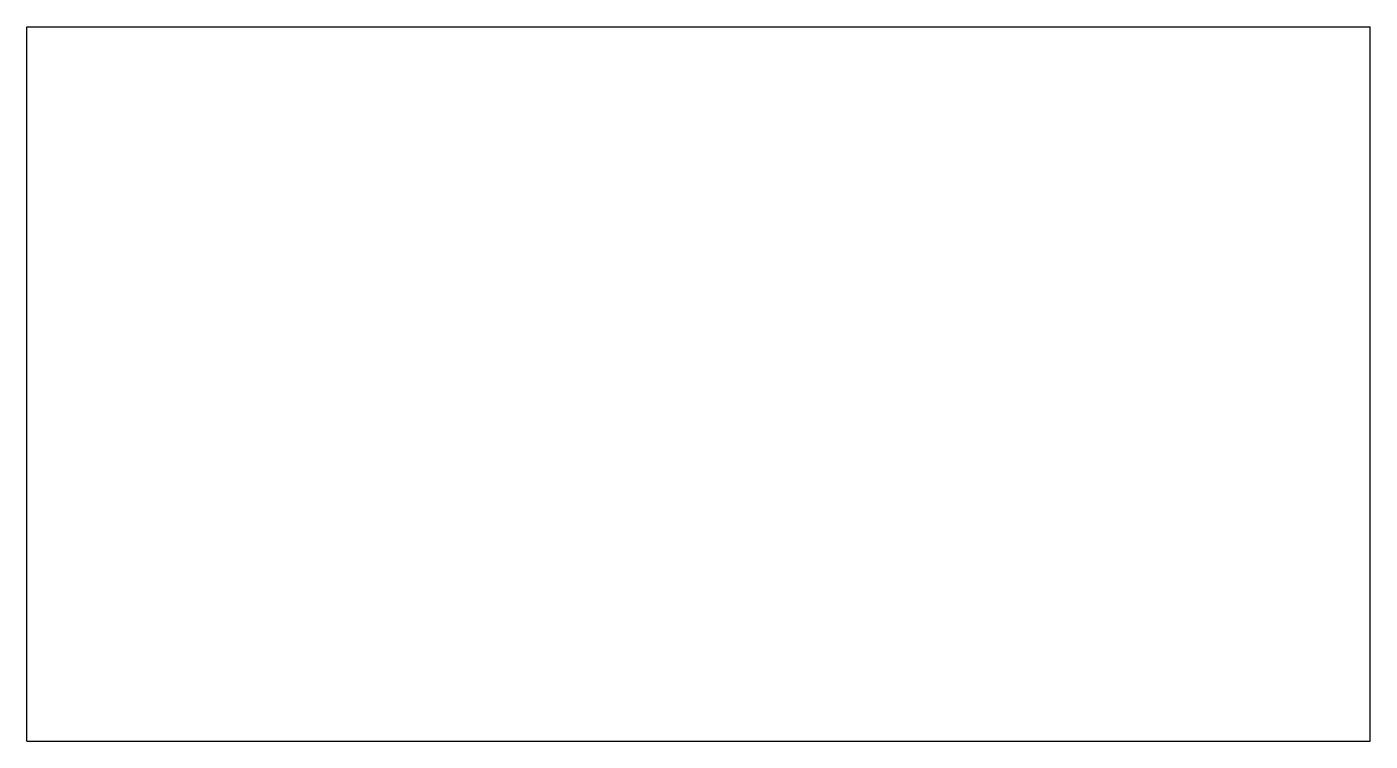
# Model space of a CAD drawing. Header units: millimetres. Extents: x 501 to 1508, y -1970 to -1435.
import ezdxf

# ---------------------------------------------------------------- set-up
doc = ezdxf.new("R2010")
doc.units = ezdxf.units.MM

msp = doc.modelspace()

# ---------------------------------------------------------------- linework, layer by layer
at = {"color": 7, "linetype": 'Continuous', "lineweight": 25}
for p, q in [((501, -1970), (501, -1435)), ((501, -1435), (1508, -1435)), ((1508, -1970), (1508, -1435)), ((501, -1970), (1508, -1970))]:
    msp.add_line(p, q, dxfattribs=at)

doc.saveas('drawing.dxf')
